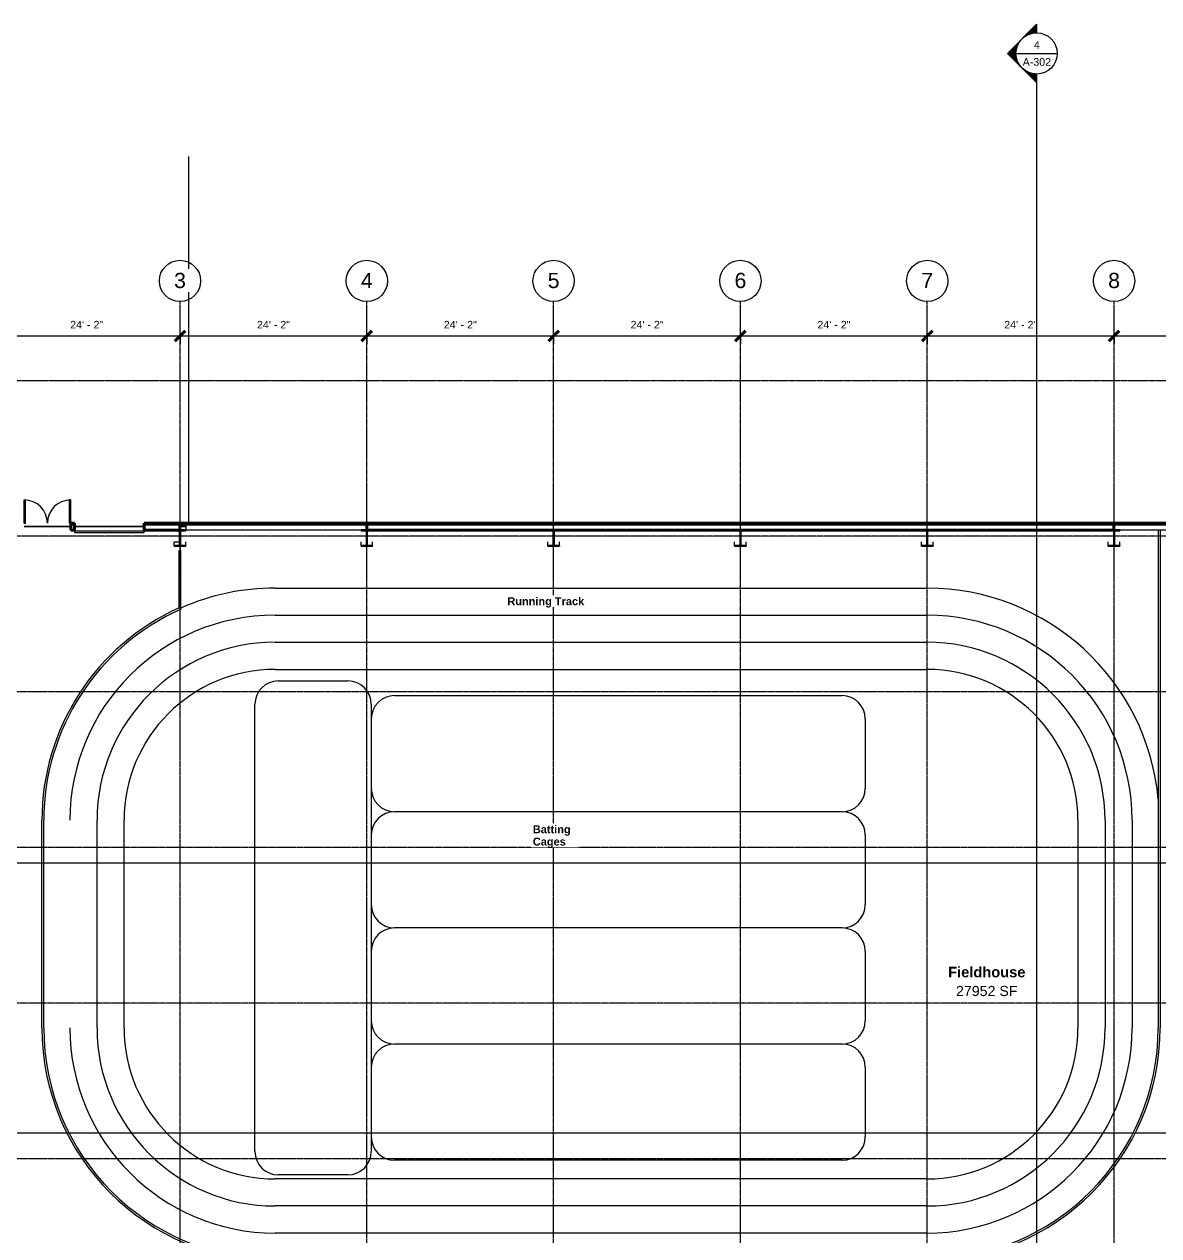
# Model space of a CAD drawing. Header units: inches. Extents: x 21806 to 26875, y -23174 to -20350.
# Drawn here: x 22845 to 24603, y -22228 to -20350 of the extents above; entities that cross this region are included whole.
import ezdxf

# ---------------------------------------------------------------- set-up
doc = ezdxf.new("R2010")
doc.units = ezdxf.units.IN
doc.header["$MEASUREMENT"] = 0
doc.linetypes.add('Grid Line 1_2_', pattern=[0.875, 0.5, -0.125, 0.125, -0.125])
for name, color, linetype, lineweight in [('A-ANNO-DIMS', 211, 'Continuous', 9), ('A-ANNO-DIMS-128', 211, 'Continuous', 9), ('A-DOOR', 31, 'Continuous', 13), ('A-FLOR', 192, 'Continuous', 13), ('A-FLOR-HRAL', 11, 'Continuous', 9), ('A-FLOR-OTLN', 90, 'Continuous', 9), ('A-GLAZ-CWMG', 51, 'Continuous', 9), ('A-WALL', 113, 'Continuous', 13), ('A-WALL-PATT', 111, 'Continuous', 50), ('C-BLDG-PADS', 91, 'Continuous', 9), ('C-TOPO', 7, 'Continuous', 9), ('EOP-PR', 4, 'Continuous', 9), ('G-ANNO-SYMB', 111, 'Continuous', 9), ('G-ANNO-TEXT', 231, 'Continuous', 9), ('L-SITE-WALL', 31, 'Continuous', 13), ('M-AREA-IDEN', 171, 'Continuous', 9), ('S-BEAM', 12, 'Continuous', 9), ('S-COLS', 52, 'Continuous', 9), ('S-GRID', 1, 'Continuous', 9), ('S-GRID-IDEN', 1, 'Continuous', 9)]:
    doc.layers.add(name, color=color, linetype=linetype, lineweight=lineweight)
doc.styles.add('Arial', font='arial.ttf', dxfattribs={"height": 11.802395})
doc.styles.add('Arial_1', font='arial.ttf', dxfattribs={"height": 23.60479})
doc.styles.add('Arial_2', font='arial.ttf', dxfattribs={"height": 15.736527})
doc.styles.add('Arial_B', font='arialbd.ttf', dxfattribs={"height": 12.177074})
doc.styles.add('Arial_B_1', font='arialbd.ttf', dxfattribs={"height": 16.236099})
doc.dimstyles.new('Linear_-_3_32__Arial', dxfattribs={"dimscale": 12, "dimtxt": 12, "dimasz": 1.333333, "dimexe": 1, "dimexo": 0.666667, "dimgap": 0.666667, "dimtad": 1, "dimdec": 0, "dimzin": 1, "dimdsep": 46, "dimlunit": 4, "dimtxsty": 'Arial', "dimblk1": 'OBLIQUE', "dimblk2": 'OBLIQUE', "dimsah": 1, "dimcen": 0.09, "dimdle": 1, "dimazin": 0, "dimtfac": 1, "dimtdec": 4, "dimtix": 1, "dimtmove": 0, "dimatfit": 3, "dimfxl": 1, "dimtvp": 1, "dimtfill": 1, "dimfrac": 2, "dimtolj": 1, "dimtzin": 0, "dimarcsym": 2})
pattern_1 = [(45, (0, 0), (-12.671354, 12.671354), []), (45, (0, 19.2), (-12.671354, 12.671354), [])]
pattern_2 = [(0, (0, 0), (0, 16), []), (90, (0, 0), (-16, 1e-15), [])]

# ---------------------------------------------------------------- blocks, each defined once
blk = doc.blocks.new('Girt_Z - 8_D-936192-First Floor Plan')
at = {"layer": 'S-BEAM'}
for p, q in [((23095.4, -21126.4), (23095.4, -21125.8)), ((23375.5, -21125.8), (23095.4, -21125.8)), ((23095.4, -21133.6), (23095.4, -21126.4)), ((23095.4, -21126.4), (23095.4, -21126.4)), ((23375.5, -21126.4), (23095.4, -21126.4)), ((23375.5, -21126.4), (23095.4, -21126.4)), ((24823, -21125.8), (24533.3, -21125.8)), ((24823, -21126.4), (24533.3, -21126.4)), ((24823, -21126.4), (24533.3, -21126.4)), ((23095.4, -21133.8), (23095.4, -21133.6)), ((23095.4, -21133.8), (23366.4, -21133.8)), ((24542.4, -21133.8), (24813.9, -21133.8))]:
    blk.add_line(p, q, dxfattribs=at)
blk = doc.blocks.new('Rectangular Mullion - Profile_Polycarbonate_Lower-836136-First Floor Plan')
at = {"layer": 'A-GLAZ-CWMG'}
for p, q in [((25695.1, -21123.5), (25695.1, -21123.4)), ((25695.1, -21123.4), (25977.1, -21123.4)), ((25695.1, -21123.6), (25695.1, -21123.5)), ((25695.1, -21123.5), (25977.1, -21123.5)), ((25695.1, -21125.2), (25695.1, -21123.6)), ((25695.1, -21125.2), (25977.1, -21125.2)), ((25695.1, -21125.5), (25977.1, -21125.5)), ((25977.1, -21123.4), (25977.1, -21123.5)), ((25977.1, -21123.5), (25977.1, -21123.6)), ((25977.1, -21123.6), (25977.1, -21125.2))]:
    blk.add_line(p, q, dxfattribs=at)
blk = doc.blocks.new('Rectangular Mullion - Profile_Polycarbonate_Upper and left-836139-First Floor Plan')
at = {"layer": 'A-GLAZ-CWMG', "lineweight": 20}
for p, q in [((-2.834, 0.859875), (-2.834, 0.984875)), ((-2.834, 0.984875), (0, 0.984875)), ((-2.7715, 0.859875), (-2.834, 0.859875)), ((-0.0625, 0.922375), (-2.7715, 0.922375)), ((-2.7715, 0.922375), (-2.7715, 0.859875)), ((-0.0625, -1.078625), (-0.0625, 0.922375)), ((0, 0.984875), (0, -1.141125)), ((-3.622, -1.141125), (-3.622, -0.787125)), ((-3.622, -0.787125), (-3.372, -0.787125)), ((0, -1.141125), (-3.622, -1.141125)), ((-3.372, -0.849625), (-3.5595, -0.849625)), ((-3.5595, -0.849625), (-3.5595, -1.078625)), ((-3.5595, -1.078625), (-0.0625, -1.078625)), ((-3.372, -0.787125), (-3.372, -0.849625))]:
    blk.add_line(p, q, dxfattribs=at)
blk = doc.blocks.new('Rectangular Mullion - Profile_Polycarbonate_right-836141-First Floor Plan')
at = {"layer": 'A-GLAZ-CWMG', "lineweight": 20}
for p, q in [((0, 0.984875), (-2.834, 0.984875)), ((-2.834, 0.984875), (-2.834, 0.859875)), ((-2.834, 0.859875), (-2.7715, 0.859875)), ((-2.7715, 0.859875), (-2.7715, 0.922375)), ((-2.7715, 0.922375), (-0.0625, 0.922375)), ((-0.0625, 0.922375), (-0.0625, -1.078625)), ((0, -1.141125), (0, 0.984875)), ((-3.372, -0.787125), (-3.622, -0.787125)), ((-3.622, -0.787125), (-3.622, -1.141125)), ((-3.622, -1.141125), (0, -1.141125)), ((-3.5595, -1.078625), (-3.5595, -0.849625)), ((-3.5595, -0.849625), (-3.372, -0.849625)), ((-0.0625, -1.078625), (-3.5595, -1.078625)), ((-3.372, -0.849625), (-3.372, -0.787125))]:
    blk.add_line(p, q, dxfattribs=at)
blk = doc.blocks.new('Double-Flush - 72_ x 96_-868513-First Floor Plan')
at = {"layer": 'A-DOOR', "lineweight": 20}
for p, q in [((-36, -5.6), (-36, -41.6)), ((-36, -5.6), (-34, -5.6)), ((-34, -5.6), (-34, -41.6)), ((34, -5.6), (34, -41.5)), ((36, -5.6), (34, -5.6)), ((36, -5.6), (36, -41.6)), ((-36, -41.6), (-34, -41.6))]:
    blk.add_line(p, q, dxfattribs=at)
at = {"layer": 'A-DOOR', "lineweight": 9}
for centre, start, end in [((-36, -5.6), 270, 360), ((36, -5.6), 180, 270)]:
    blk.add_arc(centre, 36, start, end, dxfattribs=at)
blk = doc.blocks.new('overhead door - one-936140-First Floor Plan')
at = {"layer": 'A-DOOR'}
for p, q in [((54, -7), (-54, -7)), ((-54, -7), (-54, -8.75)), ((-54, -8.75), (54, -8.75)), ((54, -8.75), (54, -7))]:
    blk.add_line(p, q, dxfattribs=at)
blk = doc.blocks.new('Top Rail Type - Top Rail_Internal_-939601-First Floor Plan')
at = {"layer": 'A-FLOR-HRAL'}
for p, q in [((24604.9, -21134.4), (24601.9, -21134.4)), ((24601.9, -21134.4), (24601.9, -21906.1)), ((24604.9, -21134.4), (24604.9, -21906.1)), ((23084.4, -21165.6), (23087.4, -21165.6)), ((23084.4, -21254.6), (23084.4, -21165.6)), ((23087.4, -21256.6), (23087.4, -21165.6)), ((22871.7, -21906.1), (22871.7, -21584.1)), ((22874.8, -21906.1), (22874.8, -21584.1)), ((24243.4, -22264.5), (23233.3, -22264.5)), ((24243.4, -22267.6), (23233.3, -22267.6))]:
    blk.add_line(p, q, dxfattribs=at)
for centre, radius, start, end in [((23233.3, -21584.1), 361.5, 114.3202, 180), ((23233.3, -21584.1), 358.5, 114.0064, 180), ((23233.3, -21906.1), 361.5, 180, 270), ((23233.3, -21906.1), 358.5, 180, 270), ((24243.4, -21906.1), 358.5, 270, 0), ((24243.4, -21906.1), 361.5, 270, 0)]:
    blk.add_arc(centre, radius, start, end, dxfattribs=at)
blk = doc.blocks.new('Grid - Grid Head - Circle-14747-First Floor Plan')
at = {"layer": 'S-GRID-IDEN'}
blk.add_circle((0, 0), 0.25, dxfattribs=at)
blk = doc.blocks.new('DIMBLOCK2-First Floor Plan')
at = {"layer": 'A-ANNO-DIMS-128', "lineweight": 50}
for p, q in [((22796.4, -20833.2), (22804.4, -20825.2)), ((23085.9, -20833.2), (23093.9, -20825.2)), ((22796.4, -20833.2), (22788.4, -20841.2)), ((23085.9, -20833.2), (23077.9, -20841.2))]:
    blk.add_line(p, q, dxfattribs=at)
at = {"layer": 'A-ANNO-DIMS-128'}
for p, q in [((22796.4, -20829.8), (22796.4, -20845.2)), ((22796.4, -20833.2), (22796.4, -20829.8)), ((23085.9, -20829.8), (23085.9, -20845.2)), ((23085.9, -20833.2), (23085.9, -20829.8)), ((22796.4, -20833.2), (23085.9, -20833.2))]:
    blk.add_line(p, q, dxfattribs=at)
at = {"layer": 'A-ANNO-DIMS-128', "color": 0, "insert": (22915.7, -20809.8), "char_height": 11.8, "width": 61.145, "attachment_point": 1, "line_spacing_factor": 0.938532, "style": 'Arial', "bg_fill": 3, "box_fill_scale": 1.25, "bg_fill_color": 0, "bg_fill_transparency": 0}
blk.add_mtext('24\' - 2"', dxfattribs=at)
blk = doc.blocks.new('_Oblique')
at = {"color": 0, "linetype": 'ByBlock', "lineweight": -2}
blk.add_line((-0.5, -0.5), (0.5, 0.5), dxfattribs=at)
blk = doc.blocks.new('DIMBLOCK3-First Floor Plan')
at = {"layer": 'A-ANNO-DIMS-128', "lineweight": 50}
for p, q in [((23085.9, -20833.2), (23093.9, -20825.2)), ((23375.4, -20833.2), (23383.4, -20825.2)), ((23085.9, -20833.2), (23077.9, -20841.2)), ((23375.4, -20833.2), (23367.4, -20841.2))]:
    blk.add_line(p, q, dxfattribs=at)
at = {"layer": 'A-ANNO-DIMS-128'}
for p, q in [((23085.9, -20829.8), (23085.9, -20845.2)), ((23085.9, -20833.2), (23085.9, -20829.8)), ((23375.4, -20829.8), (23375.4, -20845.2)), ((23375.4, -20833.2), (23375.4, -20829.8)), ((23085.9, -20833.2), (23375.4, -20833.2))]:
    blk.add_line(p, q, dxfattribs=at)
at = {"layer": 'A-ANNO-DIMS-128', "color": 0, "insert": (23205.2, -20809.8), "char_height": 11.8, "width": 61.145, "attachment_point": 1, "line_spacing_factor": 0.938532, "style": 'Arial', "bg_fill": 3, "box_fill_scale": 1.25, "bg_fill_color": 0, "bg_fill_transparency": 0}
blk.add_mtext('24\' - 2"', dxfattribs=at)
blk = doc.blocks.new('DIMBLOCK4-First Floor Plan')
at = {"layer": 'A-ANNO-DIMS-128', "lineweight": 50}
for p, q in [((23375.4, -20833.2), (23383.4, -20825.2)), ((23664.9, -20833.2), (23672.9, -20825.2)), ((23375.4, -20833.2), (23367.4, -20841.2)), ((23664.9, -20833.2), (23656.9, -20841.2))]:
    blk.add_line(p, q, dxfattribs=at)
at = {"layer": 'A-ANNO-DIMS-128'}
for p, q in [((23375.4, -20829.8), (23375.4, -20845.2)), ((23375.4, -20833.2), (23375.4, -20829.8)), ((23664.9, -20829.8), (23664.9, -20845.2)), ((23664.9, -20833.2), (23664.9, -20829.8)), ((23375.4, -20833.2), (23664.9, -20833.2))]:
    blk.add_line(p, q, dxfattribs=at)
at = {"layer": 'A-ANNO-DIMS-128', "color": 0, "insert": (23494.7, -20809.8), "char_height": 11.8, "width": 61.145, "attachment_point": 1, "line_spacing_factor": 0.938532, "style": 'Arial', "bg_fill": 3, "box_fill_scale": 1.25, "bg_fill_color": 0, "bg_fill_transparency": 0}
blk.add_mtext('24\' - 2"', dxfattribs=at)
blk = doc.blocks.new('DIMBLOCK5-First Floor Plan')
at = {"layer": 'A-ANNO-DIMS-128', "lineweight": 50}
for p, q in [((23664.9, -20833.2), (23672.9, -20825.2)), ((23954.4, -20833.2), (23962.4, -20825.2)), ((23664.9, -20833.2), (23656.9, -20841.2)), ((23954.4, -20833.2), (23946.4, -20841.2))]:
    blk.add_line(p, q, dxfattribs=at)
at = {"layer": 'A-ANNO-DIMS-128'}
for p, q in [((23664.9, -20829.8), (23664.9, -20845.2)), ((23664.9, -20833.2), (23664.9, -20829.8)), ((23954.4, -20829.8), (23954.4, -20845.2)), ((23954.4, -20833.2), (23954.4, -20829.8)), ((23664.9, -20833.2), (23954.4, -20833.2))]:
    blk.add_line(p, q, dxfattribs=at)
at = {"layer": 'A-ANNO-DIMS-128', "color": 0, "insert": (23784.2, -20809.8), "char_height": 11.8, "width": 61.145, "attachment_point": 1, "line_spacing_factor": 0.938532, "style": 'Arial', "bg_fill": 3, "box_fill_scale": 1.25, "bg_fill_color": 0, "bg_fill_transparency": 0}
blk.add_mtext('24\' - 2"', dxfattribs=at)
blk = doc.blocks.new('DIMBLOCK6-First Floor Plan')
at = {"layer": 'A-ANNO-DIMS-128', "lineweight": 50}
for p, q in [((23954.4, -20833.2), (23962.4, -20825.2)), ((24243.9, -20833.2), (24251.9, -20825.2)), ((23954.4, -20833.2), (23946.4, -20841.2)), ((24243.9, -20833.2), (24235.9, -20841.2))]:
    blk.add_line(p, q, dxfattribs=at)
at = {"layer": 'A-ANNO-DIMS-128'}
for p, q in [((23954.4, -20829.8), (23954.4, -20845.2)), ((23954.4, -20833.2), (23954.4, -20829.8)), ((24243.9, -20829.8), (24243.9, -20845.2)), ((24243.9, -20833.2), (24243.9, -20829.8)), ((23954.4, -20833.2), (24243.9, -20833.2))]:
    blk.add_line(p, q, dxfattribs=at)
at = {"layer": 'A-ANNO-DIMS-128', "color": 0, "insert": (24073.7, -20809.8), "char_height": 11.8, "width": 61.145, "attachment_point": 1, "line_spacing_factor": 0.938532, "style": 'Arial', "bg_fill": 3, "box_fill_scale": 1.25, "bg_fill_color": 0, "bg_fill_transparency": 0}
blk.add_mtext('24\' - 2"', dxfattribs=at)
blk = doc.blocks.new('DIMBLOCK7-First Floor Plan')
at = {"layer": 'A-ANNO-DIMS-128', "lineweight": 50}
for p, q in [((24243.9, -20833.2), (24251.9, -20825.2)), ((24533.4, -20833.2), (24541.4, -20825.2)), ((24243.9, -20833.2), (24235.9, -20841.2)), ((24533.4, -20833.2), (24525.4, -20841.2))]:
    blk.add_line(p, q, dxfattribs=at)
at = {"layer": 'A-ANNO-DIMS-128'}
for p, q in [((24243.9, -20829.8), (24243.9, -20845.2)), ((24243.9, -20833.2), (24243.9, -20829.8)), ((24533.4, -20829.8), (24533.4, -20845.2)), ((24533.4, -20833.2), (24533.4, -20829.8)), ((24243.9, -20833.2), (24533.4, -20833.2))]:
    blk.add_line(p, q, dxfattribs=at)
at = {"layer": 'A-ANNO-DIMS-128', "color": 0, "insert": (24363.2, -20809.8), "char_height": 11.8, "width": 61.145, "attachment_point": 1, "line_spacing_factor": 0.938532, "style": 'Arial', "bg_fill": 3, "box_fill_scale": 1.25, "bg_fill_color": 0, "bg_fill_transparency": 0}
blk.add_mtext('24\' - 2"', dxfattribs=at)
blk = doc.blocks.new('DIMBLOCK8-First Floor Plan')
at = {"layer": 'A-ANNO-DIMS-128', "lineweight": 50}
for p, q in [((24533.4, -20833.2), (24541.4, -20825.2)), ((24822.9, -20833.2), (24830.9, -20825.2)), ((24533.4, -20833.2), (24525.4, -20841.2)), ((24822.9, -20833.2), (24814.9, -20841.2))]:
    blk.add_line(p, q, dxfattribs=at)
at = {"layer": 'A-ANNO-DIMS-128'}
for p, q in [((24533.4, -20829.8), (24533.4, -20845.2)), ((24533.4, -20833.2), (24533.4, -20829.8)), ((24822.9, -20829.8), (24822.9, -20845.2)), ((24822.9, -20833.2), (24822.9, -20829.8)), ((24533.4, -20833.2), (24822.9, -20833.2))]:
    blk.add_line(p, q, dxfattribs=at)
at = {"layer": 'A-ANNO-DIMS-128', "color": 0, "insert": (24652.7, -20809.8), "char_height": 11.8, "width": 61.145, "attachment_point": 1, "line_spacing_factor": 0.938532, "style": 'Arial', "bg_fill": 3, "box_fill_scale": 1.25, "bg_fill_color": 0, "bg_fill_transparency": 0}
blk.add_mtext('24\' - 2"', dxfattribs=at)
blk = doc.blocks.new('Section - Section Head - Filled-1526-First Floor Plan')
at = {"layer": 'G-ANNO-SYMB'}
h = blk.add_hatch(color=256, dxfattribs=at)
edge = h.paths.add_edge_path(flags=0)
edge.add_line((-0.427, 0.177), (-0.25, 0.354))
edge.add_line((-0.25, 0.354), (-0.25, 0.25))
edge.add_arc((-0.25, 0), 0.25, 90, 135)
h = blk.add_hatch(color=256, dxfattribs=at)
edge = h.paths.add_edge_path(flags=0)
edge.add_arc((-0.25, 0), 0.25, 45, 90)
edge.add_line((-0.25, 0.25), (-0.25, 0.354))
edge.add_line((-0.25, 0.354), (-0.073, 0.177))
h = blk.add_hatch(color=256, dxfattribs=at)
edge = h.paths.add_edge_path(flags=0)
edge.add_arc((-0.25, 0), 0.25, 137.9216, 180)
edge.add_line((-0.5, 0), (-0.604, 0))
edge.add_line((-0.604, 0), (-0.436, 0.168))
h = blk.add_hatch(color=256, dxfattribs=at)
edge = h.paths.add_edge_path(flags=0)
edge.add_line((-0.064, 0.168), (0.104, 0))
edge.add_line((0.104, 0), (0, 0))
edge.add_arc((-0.25, 0), 0.25, 0, 42.0784)
for p, q in [((-0.25, 0.354), (-0.604, 0)), ((-0.25, 0.354), (-0.427, 0.177)), ((-0.25, 0.354), (0.104, 0)), ((-0.25, 0.25), (-0.25, 0.354)), ((-0.073, 0.177), (-0.25, 0.354)), ((-0.25, 0.354), (-0.25, 0.25)), ((-0.436, 0.168), (-0.604, 0)), ((0.104, 0), (-0.064, 0.168)), ((-0.604, 0), (-0.5, 0)), ((0, 0), (0.104, 0)), ((-0.5, 0), (-0.604, 0)), ((0, 0), (0.104, 0))]:
    blk.add_line(p, q, dxfattribs=at)
for start, end in [(360, 180), (137.9216, 180), (90, 135), (45, 90), (0, 42.0784), (180, 360)]:
    blk.add_arc((-0.25, 0), 0.25, start, end, dxfattribs=at)

msp = doc.modelspace()

# ---------------------------------------------------------------- hatches: boundary and pattern name
at = {"layer": 'A-WALL-PATT', "lineweight": 9}
h = msp.add_hatch(dxfattribs=at)
h.set_pattern_fill('FP_12', color=256, style=0, pattern_type=2)
h.set_pattern_definition(pattern_2)
h.paths.add_polyline_path([(23085.8, -21125.8), (23085.8, -21124.8), (23030.5, -21124.8), (23030.5, -21125.8), (23046.2, -21125.8)], flags=0)
h.paths.add_polyline_path([(22783.5, -21125.8), (22801.3, -21125.8), (22801.3, -21124.8), (22783.5, -21124.8)], flags=0)
h.paths.add_polyline_path([(22844.5, -21125.8), (22844.5, -21124.8), (22809.3, -21124.8), (22809.3, -21125.8), (22838.9, -21125.8)], flags=0)
h.paths.add_polyline_path([(22922.5, -21125.8), (22922.5, -21124.8), (22916.5, -21124.8), (22916.5, -21125.8)], flags=0)
h = msp.add_hatch(dxfattribs=at)
h.set_pattern_fill('FP_12', color=256, style=0, pattern_type=2)
h.set_pattern_definition(pattern_2)
h.paths.add_polyline_path([(24428.6, -21125.8), (24533.3, -21125.8), (24533.3, -21124.8), (23375.5, -21124.8), (23375.5, -21125.8), (24152.1, -21125.8)], flags=0)
at = {"layer": 'S-COLS'}
h = msp.add_hatch(dxfattribs=at)
h.set_pattern_fill('FP_1', color=256, style=0, pattern_type=2)
h.set_pattern_definition(pattern_1)
h.paths.add_polyline_path([(23094.9, -21135.1), (23094.9, -21133.8), (23076.9, -21133.8), (23076.9, -21135.1)], flags=0)
h = msp.add_hatch(dxfattribs=at)
h.set_pattern_fill('FP_1', color=256, style=0, pattern_type=2)
h.set_pattern_definition(pattern_1)
h.paths.add_polyline_path([(23086.5, -21158), (23086.5, -21135.1), (23085.3, -21135.1), (23085.3, -21158)], flags=0)
h = msp.add_hatch(dxfattribs=at)
h.set_pattern_fill('FP_1', color=256, style=0, pattern_type=2)
h.set_pattern_definition(pattern_1)
h.paths.add_polyline_path([(23384.4, -21135.1), (23384.4, -21133.8), (23366.4, -21133.8), (23366.4, -21135.1)], flags=0)
h = msp.add_hatch(dxfattribs=at)
h.set_pattern_fill('FP_1', color=256, style=0, pattern_type=2)
h.set_pattern_definition(pattern_1)
h.paths.add_polyline_path([(23376, -21158), (23376, -21135.1), (23374.8, -21135.1), (23374.8, -21158)], flags=0)
h = msp.add_hatch(dxfattribs=at)
h.set_pattern_fill('FP_1', color=256, style=0, pattern_type=2)
h.set_pattern_definition(pattern_1)
h.paths.add_polyline_path([(23673.9, -21135.1), (23673.9, -21133.8), (23655.9, -21133.8), (23655.9, -21135.1)], flags=0)
h = msp.add_hatch(dxfattribs=at)
h.set_pattern_fill('FP_1', color=256, style=0, pattern_type=2)
h.set_pattern_definition(pattern_1)
h.paths.add_polyline_path([(23665.5, -21158), (23665.5, -21135.1), (23664.3, -21135.1), (23664.3, -21158)], flags=0)
h = msp.add_hatch(dxfattribs=at)
h.set_pattern_fill('FP_1', color=256, style=0, pattern_type=2)
h.set_pattern_definition(pattern_1)
h.paths.add_polyline_path([(23963.4, -21135.1), (23963.4, -21133.8), (23945.4, -21133.8), (23945.4, -21135.1)], flags=0)
h = msp.add_hatch(dxfattribs=at)
h.set_pattern_fill('FP_1', color=256, style=0, pattern_type=2)
h.set_pattern_definition(pattern_1)
h.paths.add_polyline_path([(23955, -21158), (23955, -21135.1), (23953.8, -21135.1), (23953.8, -21158)], flags=0)
h = msp.add_hatch(dxfattribs=at)
h.set_pattern_fill('FP_1', color=256, style=0, pattern_type=2)
h.set_pattern_definition(pattern_1)
h.paths.add_polyline_path([(24252.9, -21135.1), (24252.9, -21133.8), (24234.9, -21133.8), (24234.9, -21135.1)], flags=0)
h = msp.add_hatch(dxfattribs=at)
h.set_pattern_fill('FP_1', color=256, style=0, pattern_type=2)
h.set_pattern_definition(pattern_1)
h.paths.add_polyline_path([(24244.5, -21158), (24244.5, -21135.1), (24243.3, -21135.1), (24243.3, -21158)], flags=0)
h = msp.add_hatch(dxfattribs=at)
h.set_pattern_fill('FP_1', color=256, style=0, pattern_type=2)
h.set_pattern_definition(pattern_1)
h.paths.add_polyline_path([(24542.4, -21135.1), (24542.4, -21133.8), (24524.4, -21133.8), (24524.4, -21135.1)], flags=0)
h = msp.add_hatch(dxfattribs=at)
h.set_pattern_fill('FP_1', color=256, style=0, pattern_type=2)
h.set_pattern_definition(pattern_1)
h.paths.add_polyline_path([(24534, -21158), (24534, -21135.1), (24532.8, -21135.1), (24532.8, -21158)], flags=0)
h = msp.add_hatch(dxfattribs=at)
h.set_pattern_fill('FP_1', color=256, style=0, pattern_type=2)
h.set_pattern_definition(pattern_1)
h.paths.add_polyline_path([(23094.9, -21159.3), (23094.9, -21158), (23076.9, -21158), (23076.9, -21159.3)], flags=0)
h = msp.add_hatch(dxfattribs=at)
h.set_pattern_fill('FP_1', color=256, style=0, pattern_type=2)
h.set_pattern_definition(pattern_1)
h.paths.add_polyline_path([(23384.4, -21159.3), (23384.4, -21158), (23366.4, -21158), (23366.4, -21159.3)], flags=0)
h = msp.add_hatch(dxfattribs=at)
h.set_pattern_fill('FP_1', color=256, style=0, pattern_type=2)
h.set_pattern_definition(pattern_1)
h.paths.add_polyline_path([(23673.9, -21159.3), (23673.9, -21158), (23655.9, -21158), (23655.9, -21159.3)], flags=0)
h = msp.add_hatch(dxfattribs=at)
h.set_pattern_fill('FP_1', color=256, style=0, pattern_type=2)
h.set_pattern_definition(pattern_1)
h.paths.add_polyline_path([(23963.4, -21159.3), (23963.4, -21158), (23945.4, -21158), (23945.4, -21159.3)], flags=0)
h = msp.add_hatch(dxfattribs=at)
h.set_pattern_fill('FP_1', color=256, style=0, pattern_type=2)
h.set_pattern_definition(pattern_1)
h.paths.add_polyline_path([(24252.9, -21159.3), (24252.9, -21158), (24234.9, -21158), (24234.9, -21159.3)], flags=0)
h = msp.add_hatch(dxfattribs=at)
h.set_pattern_fill('FP_1', color=256, style=0, pattern_type=2)
h.set_pattern_definition(pattern_1)
h.paths.add_polyline_path([(24542.4, -21159.3), (24542.4, -21158), (24524.4, -21158), (24524.4, -21159.3)], flags=0)

# ---------------------------------------------------------------- linework, layer by layer
at = {"layer": 'A-FLOR'}
for p, q in [((23366.4, -21134.4), (23094.9, -21134.4)), ((24601.9, -21134.4), (24542.4, -21134.4)), ((23085.9, -21159.3), (23085.9, -21165.6))]:
    msp.add_line(p, q, dxfattribs=at)
at = {"layer": 'A-FLOR-OTLN'}
for p, q in [((23233.3, -21224.1), (24243.4, -21224.1)), ((23233.3, -21266.1), (24243.4, -21266.1)), ((23233.3, -21308.1), (24243.4, -21308.1)), ((23233.3, -21350.1), (24243.4, -21350.1)), ((23238.1, -21368.1), (23346.2, -21368.1)), ((23418.2, -21390.8), (24111.9, -21390.8)), ((23202.1, -22097.8), (23202.1, -21404.1)), ((23382.2, -21404.1), (23382.2, -22097.8)), ((24147.9, -21426.8), (24147.9, -21534.9)), ((24111.9, -21570.9), (23418.2, -21570.9)), ((22957.3, -21906.1), (22957.3, -21584.1)), ((22999.3, -21906.1), (22999.3, -21584.1)), ((24477.4, -21584.1), (24477.4, -21906.1)), ((24519.4, -21584.1), (24519.4, -21906.1)), ((24561.4, -21584.1), (24561.4, -21906.1)), ((24147.9, -21606.9), (24147.9, -21714.9)), ((24111.9, -21750.9), (23418.2, -21750.9)), ((24147.9, -21786.9), (24147.9, -21895)), ((24111.9, -21931), (23418.2, -21931)), ((24147.9, -21967), (24147.9, -22075.1)), ((24111.9, -22111.1), (23418.2, -22111.1)), ((24243.4, -22140.1), (23233.3, -22140.1)), ((23346.2, -22133.8), (23238.1, -22133.8)), ((24243.4, -22182.1), (23233.3, -22182.1)), ((24243.4, -22224.1), (23233.3, -22224.1))]:
    msp.add_line(p, q, dxfattribs=at)
for centre, radius, start, end in [((23233.3, -21584.1), 360, 90, 113.9045), ((24243.4, -21584.1), 360, 5.1269, 90), ((23233.3, -21584.1), 318, 90, 180), ((24243.4, -21584.1), 318, 0, 90), ((23233.3, -21584.1), 276, 90, 180), ((24243.4, -21584.1), 276, 0, 90), ((23233.3, -21584.1), 234, 90, 180), ((24243.4, -21584.1), 234, 0, 90), ((23238.1, -21404.1), 36, 90, 180), ((23346.2, -21404.1), 36, 0, 90), ((23418.2, -21426.8), 36, 90, 180), ((24111.9, -21426.8), 36, 0, 90), ((23418.2, -21534.9), 36, 180, 270), ((24111.9, -21534.9), 36, 270, 0), ((23418.2, -21606.9), 36, 90, 180), ((24111.9, -21606.9), 36, 0, 90), ((23418.2, -21714.9), 36, 180, 270), ((24111.9, -21714.9), 36, 270, 0), ((23418.2, -21786.9), 36, 90, 180), ((24111.9, -21786.9), 36, 0, 90), ((23418.2, -21895), 36, 180, 270), ((24111.9, -21895), 36, 270, 0), ((23233.3, -21906.1), 318, 180, 270), ((23233.3, -21906.1), 276, 180, 270), ((23233.3, -21906.1), 234, 180, 270), ((24243.4, -21906.1), 234, 270, 0), ((24243.4, -21906.1), 276, 270, 0), ((24243.4, -21906.1), 318, 270, 0), ((23418.2, -21967), 36, 90, 180), ((24111.9, -21967), 36, 0, 90), ((23418.2, -22075.1), 36, 180, 270), ((24111.9, -22075.1), 36, 270, 0), ((23238.1, -22097.8), 36, 180, 270), ((23346.2, -22097.8), 36, 270, 0)]:
    msp.add_arc(centre, radius, start, end, dxfattribs=at)
at = {"layer": 'A-WALL'}
for p, q in [((22916.5, -21124.8), (22922.5, -21124.8)), ((22916.5, -21125.8), (22922.5, -21125.8)), ((23030.5, -21124.8), (23085.8, -21124.8)), ((23030.5, -21125.8), (23085.8, -21125.8)), ((23375.5, -21124.8), (24533.3, -21124.8)), ((23375.5, -21125.8), (24533.3, -21125.8)), ((22916.5, -21133.8), (22922.5, -21133.8)), ((23030.5, -21133.8), (23085.8, -21133.8)), ((23375.5, -21133.8), (24533.3, -21133.8))]:
    msp.add_line(p, q, dxfattribs=at)
at = {"layer": 'A-WALL', "lineweight": 50}
for p, q in [((23375.2, -21123.6), (23086.1, -21123.6)), ((23086.1, -21123.6), (23086.1, -21125.2)), ((23086.1, -21125.2), (23375.2, -21125.2)), ((23375.2, -21125.2), (23375.2, -21123.6)), ((24822.7, -21123.6), (24533.6, -21123.6)), ((24533.6, -21123.6), (24533.6, -21125.2)), ((24533.6, -21125.2), (24822.7, -21125.2))]:
    msp.add_line(p, q, dxfattribs=at)
at = {"layer": 'C-BLDG-PADS'}
for p, q in [((22916.5, -21128.8), (22844.5, -21128.8)), ((23030.5, -21128.8), (22922.5, -21128.8)), ((23095.4, -21128.8), (23085.8, -21128.8))]:
    msp.add_line(p, q, dxfattribs=at)
at = {"layer": 'C-TOPO'}
for p, q in [((22844.5, -21128.8), (22916.5, -21128.8)), ((22922.5, -21128.8), (23030.5, -21128.8)), ((23085.8, -21128.8), (23095.4, -21128.8))]:
    msp.add_line(p, q, dxfattribs=at)
at = {"layer": 'EOP-PR'}
for p, q in [((23099.2, -20555), (23099.2, -21123.4)), ((23099.2, -21125.5), (23099.2, -21125.8))]:
    msp.add_line(p, q, dxfattribs=at)
at = {"layer": 'G-ANNO-SYMB'}
for p, q in [((24381.4, -20395.1), (24445.4, -20395.1)), ((26316.2, -21650.5), (21817.6, -21650.5)), ((26326.7, -22069.4), (21851, -22069.4))]:
    msp.add_line(p, q, dxfattribs=at)
at = {"layer": 'L-SITE-WALL', "lineweight": 50}
for p, q in [((22922.5, -21123.3), (22916.5, -21123.3)), ((22916.5, -21123.3), (22916.5, -21134.4)), ((22922.5, -21134.4), (22922.5, -21123.3)), ((23085.8, -21123.3), (23030.5, -21123.3)), ((23030.5, -21123.3), (23030.5, -21134.4)), ((23085.8, -21134.4), (23085.8, -21123.3)), ((24533.3, -21123.3), (23375.5, -21123.3)), ((23375.5, -21123.3), (23375.5, -21134.4)), ((24533.3, -21134.4), (24533.3, -21123.3)), ((22916.5, -21134.4), (22922.5, -21134.4)), ((23030.5, -21134.4), (23085.8, -21134.4)), ((23375.5, -21134.4), (24533.3, -21134.4))]:
    msp.add_line(p, q, dxfattribs=at)
at = {"layer": 'S-COLS', "lineweight": 30}
for p, q in [((23076.9, -21133.8), (23076.9, -21135.1)), ((23094.9, -21133.8), (23076.9, -21133.8)), ((23076.9, -21135.1), (23094.9, -21135.1)), ((23085.3, -21135.1), (23085.3, -21158)), ((23086.5, -21135.1), (23085.3, -21135.1)), ((23086.5, -21158), (23086.5, -21135.1)), ((23094.9, -21135.1), (23094.9, -21133.8)), ((23366.4, -21133.8), (23366.4, -21135.1)), ((23384.4, -21133.8), (23366.4, -21133.8)), ((23366.4, -21135.1), (23384.4, -21135.1)), ((23374.8, -21135.1), (23374.8, -21158)), ((23376, -21135.1), (23374.8, -21135.1)), ((23376, -21158), (23376, -21135.1)), ((23384.4, -21135.1), (23384.4, -21133.8)), ((23655.9, -21133.8), (23655.9, -21135.1)), ((23673.9, -21133.8), (23655.9, -21133.8)), ((23655.9, -21135.1), (23673.9, -21135.1)), ((23664.3, -21135.1), (23664.3, -21158)), ((23665.5, -21135.1), (23664.3, -21135.1)), ((23665.5, -21158), (23665.5, -21135.1)), ((23673.9, -21135.1), (23673.9, -21133.8)), ((23945.4, -21133.8), (23945.4, -21135.1)), ((23963.4, -21133.8), (23945.4, -21133.8)), ((23945.4, -21135.1), (23963.4, -21135.1)), ((23953.8, -21135.1), (23953.8, -21158)), ((23955, -21135.1), (23953.8, -21135.1)), ((23955, -21158), (23955, -21135.1)), ((23963.4, -21135.1), (23963.4, -21133.8)), ((24234.9, -21133.8), (24234.9, -21135.1)), ((24252.9, -21133.8), (24234.9, -21133.8)), ((24234.9, -21135.1), (24252.9, -21135.1)), ((24243.3, -21135.1), (24243.3, -21158)), ((24244.5, -21135.1), (24243.3, -21135.1)), ((24244.5, -21158), (24244.5, -21135.1)), ((24252.9, -21135.1), (24252.9, -21133.8)), ((24524.4, -21133.8), (24524.4, -21135.1)), ((24542.4, -21133.8), (24524.4, -21133.8)), ((24524.4, -21135.1), (24542.4, -21135.1)), ((24532.8, -21135.1), (24532.8, -21158)), ((24534, -21135.1), (24532.8, -21135.1)), ((24534, -21158), (24534, -21135.1)), ((24542.4, -21135.1), (24542.4, -21133.8)), ((23076.9, -21158), (23076.9, -21159.3)), ((23094.9, -21158), (23076.9, -21158)), ((23076.9, -21159.3), (23094.9, -21159.3)), ((23085.3, -21158), (23086.5, -21158)), ((23094.9, -21159.3), (23094.9, -21158)), ((23366.4, -21158), (23366.4, -21159.3)), ((23384.4, -21158), (23366.4, -21158)), ((23366.4, -21159.3), (23384.4, -21159.3)), ((23374.8, -21158), (23376, -21158)), ((23384.4, -21159.3), (23384.4, -21158)), ((23655.9, -21158), (23655.9, -21159.3)), ((23673.9, -21158), (23655.9, -21158)), ((23655.9, -21159.3), (23673.9, -21159.3)), ((23664.3, -21158), (23665.5, -21158)), ((23673.9, -21159.3), (23673.9, -21158)), ((23945.4, -21158), (23945.4, -21159.3)), ((23963.4, -21158), (23945.4, -21158)), ((23945.4, -21159.3), (23963.4, -21159.3)), ((23953.8, -21158), (23955, -21158)), ((23963.4, -21159.3), (23963.4, -21158)), ((24234.9, -21158), (24234.9, -21159.3)), ((24252.9, -21158), (24234.9, -21158)), ((24234.9, -21159.3), (24252.9, -21159.3)), ((24243.3, -21158), (24244.5, -21158)), ((24252.9, -21159.3), (24252.9, -21158)), ((24524.4, -21158), (24524.4, -21159.3)), ((24542.4, -21158), (24524.4, -21158)), ((24524.4, -21159.3), (24542.4, -21159.3)), ((24532.8, -21158), (24534, -21158)), ((24542.4, -21159.3), (24542.4, -21158))]:
    msp.add_line(p, q, dxfattribs=at)
at = {"layer": 'S-COLS'}
for p, q in [((23076.9, -21158), (23076.9, -21152.5)), ((23076.9, -21152.5), (23085.3, -21152.5)), ((23094.9, -21158), (23094.9, -21152.6)), ((23366.4, -21158), (23366.4, -21152.6)), ((23384.4, -21158), (23384.4, -21152.6)), ((23655.9, -21158), (23655.9, -21152.6)), ((23673.9, -21158), (23673.9, -21152.6)), ((23945.4, -21158), (23945.4, -21152.6)), ((23963.4, -21158), (23963.4, -21152.6)), ((24234.9, -21158), (24234.9, -21152.6)), ((24252.9, -21158), (24252.9, -21152.6)), ((24524.4, -21158), (24524.4, -21152.6)), ((24542.4, -21158), (24542.4, -21152.6))]:
    msp.add_line(p, q, dxfattribs=at)
at = {"layer": 'S-GRID', "linetype": 'Grid Line 1_2_'}
for p, q in [((23085.9, -23162.9), (23085.9, -20779.9)), ((23375.4, -23162.9), (23375.4, -20779.9)), ((23664.9, -23162.9), (23664.9, -20779.9)), ((23954.4, -23162.9), (23954.4, -20779.9)), ((24243.9, -23162.9), (24243.9, -20779.9)), ((24533.4, -23162.9), (24533.4, -20779.9)), ((26875.5, -20902.6), (22016.4, -20902.6)), ((26875.5, -21143.8), (22016.4, -21143.8)), ((26492.8, -21385.1), (22016.4, -21385.1)), ((26492.8, -21626.3), (22016.4, -21626.3)), ((26492.8, -21867.6), (22016.4, -21867.6)), ((26492.8, -22108.8), (22016.4, -22108.8))]:
    msp.add_line(p, q, dxfattribs=at)

# ---------------------------------------------------------------- block references
at = {"layer": 'A-DOOR', "rotation": 180}
msp.add_blockref('Double-Flush - 72_ x 96_-868513-First Floor Plan', (22880.5, -21128.9), dxfattribs=at)
at = {"layer": 'A-DOOR'}
msp.add_blockref('overhead door - one-936140-First Floor Plan', (22976.5, -21128.9), dxfattribs=at)
at = {"layer": 'A-FLOR-HRAL'}
msp.add_blockref('Top Rail Type - Top Rail_Internal_-939601-First Floor Plan', (0, 0), dxfattribs=at)
at = {"layer": 'A-GLAZ-CWMG', "extrusion": (0, 0, -1)}
for p in [(-23086, -21124.4), (-24533.5, -21124.4)]:
    msp.add_blockref('Rectangular Mullion - Profile_Polycarbonate_Upper and left-836139-First Floor Plan', p, dxfattribs=at)
at = {"layer": 'A-GLAZ-CWMG'}
for name, p in [('Rectangular Mullion - Profile_Polycarbonate_Lower-836136-First Floor Plan', (-2605.5, 0)), ('Rectangular Mullion - Profile_Polycarbonate_right-836141-First Floor Plan', (23375.3, -21124.4)), ('Rectangular Mullion - Profile_Polycarbonate_Lower-836136-First Floor Plan', (-1158, 0))]:
    msp.add_blockref(name, p, dxfattribs=at)
at = {"layer": 'G-ANNO-SYMB', "extrusion": (0, 0, -1), "xscale": 127.9999999999999, "yscale": 127.9999999999999, "zscale": 127.9999999999999, "rotation": 270.0000000000003}
msp.add_blockref('Section - Section Head - Filled-1526-First Floor Plan', (-24413.4, -20427.1), dxfattribs=at)
at = {"layer": 'S-BEAM'}
msp.add_blockref('Girt_Z - 8_D-936192-First Floor Plan', (0, 0), dxfattribs=at)
at = {"layer": 'S-GRID-IDEN', "xscale": 127.9999999999999, "yscale": 127.9999999999999, "zscale": 127.9999999999999}
for p in [(23085.9, -20747.9), (23375.4, -20747.9), (23664.9, -20747.9), (23954.4, -20747.9), (24243.9, -20747.9), (24533.4, -20747.9)]:
    msp.add_blockref('Grid - Grid Head - Circle-14747-First Floor Plan', p, dxfattribs=at)

# ---------------------------------------------------------------- texts
at = {"layer": 'G-ANNO-SYMB', "char_height": 11.8, "attachment_point": 2, "line_spacing_factor": 0.938532, "style": 'Arial'}
for s, insert, width in [('4', (24413.8, -20376.2), 10.944), ('A-302', (24413.8, -20402.4), 52.416)]:
    msp.add_mtext(s, dxfattribs=dict(at, insert=insert, width=width))
at = {"layer": 'M-AREA-IDEN', "attachment_point": 2, "line_spacing_factor": 0.938532}
for s, insert, char_height, width, style in [('Fieldhouse', (24336.2, -21811.3), 16.24, 139.008, 'Arial_B_1'), ('27952 SF', (24336.1, -21840.9), 15.74, 113.664, 'Arial_2')]:
    msp.add_mtext(s, dxfattribs=dict(at, insert=insert, char_height=char_height, width=width, style=style))

# ---------------------------------------------------------------- next in the draw order: texts
at = {"layer": 'G-ANNO-TEXT', "color": 7, "attachment_point": 1, "line_spacing_factor": 0.938532, "style": 'Arial_B', "bg_fill": 3, "box_fill_scale": 1.25, "bg_fill_color": 0, "bg_fill_transparency": 0}
for s, insert, char_height, width in [('Running Track', (23593.2, -21238.4), 12.177, 138.24), ('Batting\\PCages', (23632.7, -21592), 12.18, 68.112)]:
    msp.add_mtext(s, dxfattribs=dict(at, insert=insert, char_height=char_height, width=width))
at = {"layer": 'S-GRID-IDEN', "char_height": 23.6, "width": 21.888, "attachment_point": 2, "line_spacing_factor": 0.938532, "style": 'Arial_1', "bg_fill": 3, "box_fill_scale": 1.25, "bg_fill_color": 0, "bg_fill_transparency": 0}
for s, insert in [('3', (23085.9, -20735.3)), ('4', (23375.4, -20735.3)), ('5', (23664.9, -20735.3)), ('6', (23954.4, -20735.3)), ('7', (24243.9, -20735.3)), ('8', (24533.4, -20735.3))]:
    msp.add_mtext(s, dxfattribs=dict(at, insert=insert))

# ---------------------------------------------------------------- next in the draw order: dimensions: what is measured, and where the dimension line sits
at = {"layer": 'A-ANNO-DIMS'}
dim = msp.add_linear_dim(base=(23085.8902254, -20833.1577901), p1=(22796.3902254, -20821.8440816), p2=(23085.8902254, -20821.8440816), dimstyle='Linear_-_3_32__Arial', override={"dimpost": '<>', "dimfxl": 289.5}, dxfattribs=at)
dim.commit()
dim.dimension.update_dxf_attribs({"geometry": 'DIMBLOCK2-First Floor Plan', "text_midpoint": (22941.1402254, -20819.2324403)})

# ---------------------------------------------------------------- next in the draw order: dimensions: what is measured, and where the dimension line sits
dim = msp.add_linear_dim(base=(23375.3902254, -20833.1577901), p1=(23085.8902254, -20821.8440816), p2=(23375.3902254, -20821.8440816), dimstyle='Linear_-_3_32__Arial', override={"dimpost": '<>', "dimfxl": 289.5}, dxfattribs=at)
dim.commit()
dim.dimension.update_dxf_attribs({"geometry": 'DIMBLOCK3-First Floor Plan', "text_midpoint": (23230.6402254, -20819.2324403)})

# ---------------------------------------------------------------- next in the draw order: dimensions: what is measured, and where the dimension line sits
dim = msp.add_linear_dim(base=(23664.8902254, -20833.1577901), p1=(23375.3902254, -20821.8440816), p2=(23664.8902254, -20821.8440816), dimstyle='Linear_-_3_32__Arial', override={"dimpost": '<>', "dimfxl": 289.5}, dxfattribs=at)
dim.commit()
dim.dimension.update_dxf_attribs({"geometry": 'DIMBLOCK4-First Floor Plan', "text_midpoint": (23520.1402254, -20819.2324403)})

# ---------------------------------------------------------------- next in the draw order: dimensions: what is measured, and where the dimension line sits
dim = msp.add_linear_dim(base=(23954.3902254, -20833.1577901), p1=(23664.8902254, -20821.8440816), p2=(23954.3902254, -20821.8440816), dimstyle='Linear_-_3_32__Arial', override={"dimpost": '<>', "dimfxl": 289.5}, dxfattribs=at)
dim.commit()
dim.dimension.update_dxf_attribs({"geometry": 'DIMBLOCK5-First Floor Plan', "text_midpoint": (23809.6402254, -20819.2324403)})

# ---------------------------------------------------------------- next in the draw order: dimensions: what is measured, and where the dimension line sits
dim = msp.add_linear_dim(base=(24243.8902254, -20833.1577901), p1=(23954.3902254, -20821.8440816), p2=(24243.8902254, -20821.8440816), dimstyle='Linear_-_3_32__Arial', override={"dimpost": '<>', "dimfxl": 289.5}, dxfattribs=at)
dim.commit()
dim.dimension.update_dxf_attribs({"geometry": 'DIMBLOCK6-First Floor Plan', "text_midpoint": (24099.1402254, -20819.2324403)})

# ---------------------------------------------------------------- next in the draw order: dimensions: what is measured, and where the dimension line sits
dim = msp.add_linear_dim(base=(24533.3902254, -20833.1577901), p1=(24243.8902254, -20821.8440816), p2=(24533.3902254, -20821.8440816), dimstyle='Linear_-_3_32__Arial', override={"dimpost": '<>', "dimfxl": 289.5}, dxfattribs=at)
dim.commit()
dim.dimension.update_dxf_attribs({"geometry": 'DIMBLOCK7-First Floor Plan', "text_midpoint": (24388.6402254, -20819.2324403)})

# ---------------------------------------------------------------- next in the draw order: linework, layer by layer
at = {"layer": 'G-ANNO-SYMB'}
msp.add_line((24413.4, -20427.1), (24413.4, -23161.9), dxfattribs=at)

# ---------------------------------------------------------------- next in the draw order: dimensions: what is measured, and where the dimension line sits
at = {"layer": 'A-ANNO-DIMS'}
dim = msp.add_linear_dim(base=(24822.8902254, -20833.1577901), p1=(24533.3902254, -20821.8440816), p2=(24822.8902254, -20821.8440816), dimstyle='Linear_-_3_32__Arial', override={"dimpost": '<>', "dimfxl": 289.5}, dxfattribs=at)
dim.commit()
dim.dimension.update_dxf_attribs({"geometry": 'DIMBLOCK8-First Floor Plan', "text_midpoint": (24678.1402254, -20819.2324403)})

doc.saveas('drawing.dxf')
